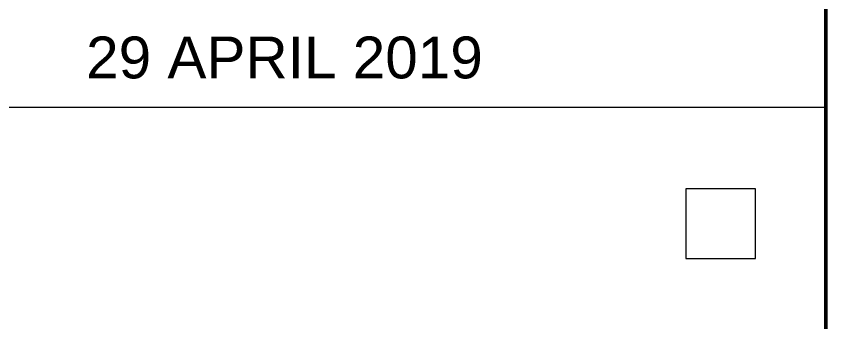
# Model space of a CAD drawing. Extents: x -200722 to 834823, y -494970 to 88783.
# Drawn here: x 521257 to 525079, y -170695 to -169250 of the extents above; entities that cross this region are included whole.
import ezdxf
from ezdxf.enums import TextEntityAlignment as Align

# ---------------------------------------------------------------- set-up
doc = ezdxf.new("R2010")
doc.units = 0
doc.header["$LTSCALE"] = 100
doc.header["$MEASUREMENT"] = 0
doc.layers.get('0').update_dxf_attribs({"linetype": 'CONTINUOUS'})
doc.layers.add('9_TITLE TEXT', color=7, linetype='CONTINUOUS', lineweight=20)
doc.layers.add('TEXT', color=2, linetype='CONTINUOUS')
doc.styles.add('AR', font='arial.ttf')

msp = doc.modelspace()

# ---------------------------------------------------------------- linework, layer by layer
at = {"color": 18, "true_color": 0x000000}
msp.add_lwpolyline([(433669.4, -183032.7), (525079.4, -183032.7), (525079.4, -118792.7), (433669.4, -118792.7)], close=True, dxfattribs=at)
at = {"layer": '9_TITLE TEXT', "color": 18, "true_color": 0x000000}
msp.add_line((525079.4, -169681.4), (515839.4, -169681.4), dxfattribs=at)
msp.add_line((525079.4, -169681.4), (515839.4, -169681.4), dxfattribs=at)
at = {"layer": '9_TITLE TEXT', "color": 18, "lineweight": 50, "true_color": 0x000000}
msp.add_lwpolyline([(525079.4, -183032.7), (515839.4, -183032.7), (515839.4, -118792.7), (525079.4, -118792.6)], close=True, dxfattribs=at)
at = {"layer": '9_TITLE TEXT', "color": 18, "true_color": 0x000000}
msp.add_lwpolyline([(525079.4, -118792.7), (525079.4, -183032.7)], dxfattribs=at)
msp.add_lwpolyline([(524746.7, -170067.2), (524418.2, -170067.2), (524418.2, -170395.6), (524746.7, -170395.6)], close=True, dxfattribs=at)

# ---------------------------------------------------------------- texts
at = {"layer": 'TEXT', "color": 7, "style": 'AR'}
msp.add_text('29 APRIL 2019', height=197.66, dxfattribs=at).set_placement((522523.9, -169445.2), align=Align.MIDDLE)

doc.saveas('drawing.dxf')
